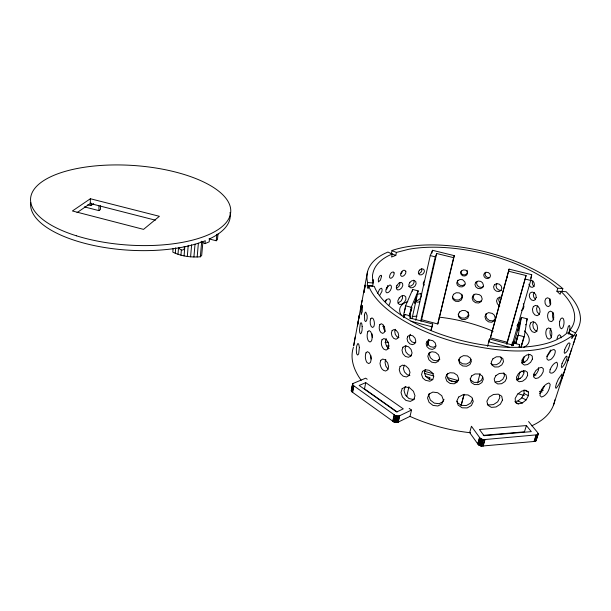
<?xml version="1.0" encoding="UTF-8"?>
<svg xmlns="http://www.w3.org/2000/svg" width="611" height="611" viewBox="0 0 611 611"><rect width="100%" height="100%" fill="white"/><g stroke="black" fill="none" stroke-linecap="round" stroke-linejoin="round"><path stroke-width="0.92" d="M386.015 300.054L385.518 302.483M77.017 212.659L90.252 203.524L90.367 198.743L159.379 216.302L143.547 229.377L72.419 210.971L90.367 198.743M87.778 204.807L90.833 205.586L90.902 202.974M84.341 206.877L98.867 210.612L99.005 205.854M100.555 205.686L100.441 209.481L98.867 210.612M538.619 367.761L538.528 369.999L536.695 373.443L533.846 376.04M536.137 439.699L535.87 440.913L534.312 441.463L481.644 446.083L479.406 445.366L477.871 444.037L469.683 432.611L471.44 426.264L479.688 437.629L481.239 438.95L483.477 439.668L537.741 434.742L538.23 433.795L537.657 432.603L528.584 421.567M362.117 300.314L360.467 309.242L367.501 271.926M173.096 248.471L172.829 252.144C181.307 256.284 190.991 257.514 200.332 256.803L201.683 255.436L202.844 242.636M175.288 253.29L175.701 247.776M178.015 254.306L178.511 247.867M180.955 255.184L181.368 249.975A3.04 2.452 50.5 0 1 179.138 247.944M184.071 255.902L184.812 246.699M187.31 256.444L188.219 245.408M190.601 256.819L191.61 244.858M193.908 257.002L195.024 244.133M367.211 379.263L365.661 378.186L353.586 383.257L352.623 383.998L352.547 384.861L395.416 415.656L397.631 416.152L399.518 415.778L411.516 410.042L409.179 408.423M197.17 256.994L198.384 243.224M352.509 384.327L351.294 390.574L351.63 391.651L393.98 422.048L396.18 422.545L398.059 422.17L410.027 416.374L411.516 410.042M200.332 256.803L201.737 241.215M201.011 241.62L205.013 243.652L205.288 240.719A100.028 40.219 3.7 0 1 92.719 245.255A100.028 40.219 3.7 0 1 30.718 202.516M208.954 238.893L216.218 240.757L216.859 234.288M218.02 233.967L217.47 239.504L216.218 240.757M550.312 349.973L550.106 351.875L547.059 356.625M525.758 324.915L525.796 324.342M521.756 343.94L521.71 344.573L523.673 337.539M523.215 359.589L522.688 362.903L522.695 362.407A5.736 0.55 -70.4 0 1 524.391 356.679M521.046 347.613L524.238 336.737L527.186 318.835L521.404 317.353L513.263 345.605M520.931 347.606L521.236 345.788M519.205 347.193L519.64 344.642L513.553 343.038L512.766 345.773M511.949 345.75L530.73 280.441L531.715 274.698L509.07 269.13L490.412 337.837L507.13 342.236L506.817 343.833M373.092 282.496L373.336 279.746L372.87 280.22M515.875 343.367L518.243 335.172L521.404 317.353M355.19 336.829L353.662 345.918L360.864 306.921M566.71 332.567L568.337 326.411L569.345 325.365C570.865 327.977 569.07 331.353 568.467 334.034M513.553 343.038L513.156 345.207L489.472 338.968L487.555 346.399M506.863 344.413L526.071 275.538L508.596 271.231L490.412 337.837M511.766 345.742L512.446 342.099M556.904 291.226L560.119 294.235L560.997 291.394L566.137 291.722C572.782 298.336 578.999 306.424 580.259 315.986C581.596 324.418 576.486 332.216 571.759 338.402L572.736 335.378L567.229 332.911L562.945 336.317L555.827 340.159A103.496 44.886 13.8 0 1 386.832 303.835L383.616 300.574A103.496 44.886 13.8 0 1 374.818 287.705L374.322 286.383L368.677 285.788L368.105 288.774C366.363 286.284 368.12 283.542 367.303 280.953A109.316 47.437 13.8 0 1 384.731 253.481L387.947 252.045L392.17 254.039L391.575 257.017L395.806 255.39L396.417 252.427L408.698 249.28A103.496 44.886 13.8 0 1 557.438 288.102L562.838 288.636L561.967 291.47L556.904 291.226L557.767 288.4M351.294 390.933L352.723 383.853M351.409 391.292L352.845 383.708M351.501 391.475L352.715 385.22M351.63 391.651L352.845 385.396M392.17 254.039L389.1 255.429A103.496 44.886 13.8 0 0 372.962 272.995C371.496 277.325 373.917 281.717 372.657 285.963L367.119 285.52M352.371 392.323L353.586 386.06M352.608 392.468L353.822 386.205M562.838 288.636C540.659 269.596 512.606 258.797 484.599 251.656A109.316 47.437 13.8 0 0 392.247 250.411L391.208 253.534L395.806 255.39M365.752 382.639L359.161 385.449L396.699 411.967L403.275 408.866L365.752 382.639L364.5 388.856L397.158 411.906M404.337 312.404L404.818 310.273M403.237 316.597L405.567 305.821L412.685 289.469L418.176 290.874L411.99 318.728M404.322 317.254L404.925 314.474L410.714 315.994L410.096 318.774M412.303 291.218L412.685 289.469M409.21 316.574L411.249 307.302L418.176 290.874M392.72 421.262L394.148 414.869M392.934 421.437L394.362 415.045M415.701 320.317L430.243 255.589L432.512 250.304L454.34 255.673L437.782 323.983L421.605 319.729L421.025 321.218M431.878 253.091L432.512 250.304M393.98 422.048L395.416 415.656M394.278 422.17L395.722 415.778M394.584 422.27L396.027 415.877M394.905 422.361L396.348 415.969M395.225 422.438L396.669 416.038M395.546 422.491L396.99 416.099M395.867 422.529L397.31 416.129M396.18 422.545L397.631 416.152M396.493 422.545L397.944 416.152M396.791 422.529L398.242 416.137M397.081 422.491L398.532 416.099M420.788 320.683L435.322 256.849L436.705 253.512L453.606 257.674L454.34 255.673M398.059 422.17L399.518 415.778M398.257 422.048L399.716 415.663M421.605 319.729L436.705 253.512M508.596 271.231L509.07 269.13M406.674 396.631L408.965 386.648M427.356 345.184L428.655 339.655M430.824 330.429L432.68 324.006L409.882 317.995L410.714 315.994M427.708 345.139L429.006 339.624M431.167 330.436L432.68 324.006M489.472 338.968L488.8 341.824L509.689 347.346M437.782 323.983L453.606 257.674M385.778 359.398L385.037 362.491L385.862 366.18L388.008 369.067M429.342 379.385L429.785 377.575L425.424 376.368M351.294 390.574L351.638 389.955M568.199 359.902L567.741 360.849L571.682 349.003L553.581 404.849M573.233 344.413L576.509 334.24L571.461 349.882M386.19 338.578C384.8 341.725 385.64 345.345 387.863 347.873M461.053 405.696L463.948 394.813M461.213 405.192L464.116 394.263M477.581 382.982L480.032 373.588M405.024 309.487L405.452 308.02M477.749 443.823L479.566 437.423M477.871 444.037L479.688 437.629M507.13 342.236L526.071 275.538M478.619 444.839L480.437 438.431M478.864 445.022L480.689 438.614M479.123 445.198L480.949 438.79M479.406 445.366L481.239 438.95M479.704 445.518L481.537 439.103M480.009 445.648L481.842 439.24M480.33 445.77L482.163 439.362M480.658 445.877L482.491 439.462M480.987 445.961L482.82 439.553M481.315 446.03L483.148 439.622M481.644 446.083L483.477 439.668M530.669 278.341L531.715 274.698M482.881 446.091L484.722 439.683M483.156 446.045L485.004 439.637M519.113 346.46L519.64 344.642M526.415 321.485L527.186 318.835M517.639 379.882L520.03 371.832M425.355 369.609L424.401 372.794L425.722 376.338L428.853 378.881L432.657 379.431M565.374 368.181L562.044 378.209M405.979 345.643L405.055 348.621L405.979 352.135L408.453 354.823L411.562 355.648M526.399 425.569L531.318 431.626L484.011 435.704L479.444 429.495L526.399 425.569L524.452 431.824L483.263 435.368M534.014 441.47L536.038 435.162M560.997 291.394L563.655 294.12A103.496 44.886 13.8 0 1 573.347 309.487L574.172 312.519A103.496 44.886 13.8 0 1 570.506 329.375L568.925 333.11L574.172 335.844M534.312 441.463L536.328 435.162M535.335 441.257L537.359 434.948M535.534 441.157L537.558 434.856M535.717 441.043L538.154 433.405M535.87 440.913L538.23 433.795M536.091 440.615L538.222 433.978M395.432 329.291L394.737 331.429L395.302 334.4L397.028 336.791L398.975 337.578M429.289 379.072L429.785 377.575M533.708 321.951L532.784 324.762L533.426 328.054L535.351 330.604L536.97 331.177M550.878 328.328C549.358 331.254 549.824 334.683 551.565 337.387M556.995 338.754L557.988 335.836L559.393 334.683L560.638 335.752L560.99 337.936M518.525 322.7L517.57 325.472L516.906 325.831M537.52 305.935L536.565 308.608L537.107 311.77L539.276 314.337M447.779 373.283L446.908 375.696L448.191 379.133L451.468 381.417L455.478 381.715L458.724 379.866M532.929 280.9L532.28 282.717L532.731 284.818L534.106 286.406M377.651 293.326L379.546 289.347L381.325 288.201L382.096 289.14L381.974 291.271L379.546 295.701M429.701 393.431L428.838 395.76L430.358 400.075L434.268 403.13L439.141 403.711L443.082 401.648L443.976 399.304M486.562 313.405L485.814 315.444L486.776 318.377L489.319 320.447L492.481 320.874L495.055 319.492M499.638 297.252L498.675 299.864L499.554 302.766M553.276 312.626C552.092 314.886 552.375 317.758 553.765 319.881M410.287 334.286L409.37 336.737L410.05 339.701L412.142 342L414.816 342.794L415.801 342.336M430.144 352.035L429.281 354.304L430.335 357.725L433.214 360.215L436.842 360.803L439.828 359.291M506.656 278.471L507.344 276.684M474.167 294.143L473.143 296.732L474.029 299.489L476.488 301.376L479.566 301.697L481.468 300.665M550.167 299.023L549.572 300.505L549.824 303.209L550.679 304.668M534.167 292.341L533.281 294.54L533.77 297.152L535.351 299.222M496.88 283.634L495.995 285.795L496.69 288.224L498.706 290.004L501.234 290.477M477.16 281.671L476.549 283.107L477.267 285.452L479.33 287.094L481.957 287.407L483.408 286.674M485.737 272.239L484.989 274.003L485.524 275.935L487.143 277.302L489.228 277.585M403.596 317.583L404.925 314.474M386.694 289.186L387.741 286.78L387.718 285.375M458.051 280.105L457.41 281.549L458.097 283.802L460.136 285.306L462.771 285.474L464.979 284.275M482.843 377.094L481.415 380.348L478.062 382.379L474.044 382.371L470.89 380.325L470.233 378.346M472.517 399.113L470.691 403.1L466.468 405.483L461.458 405.36L457.524 402.733L457.028 401.213M424.301 280.907L423.263 283.153L423.728 285.284M388.825 305.401C389.871 303.484 391.582 300.215 388.993 298.771L386.908 299.359L384.899 301.567M471.081 359.237L469.645 362.331L466.376 364.095L462.504 363.797L459.518 361.605L458.777 359.138M544.248 386.358L542.087 390.704L539.704 393.499M401.175 273.743L402.183 271.857M514.928 401.633L517.945 400.976L521.809 397.837L524.078 393.614L524.017 389.971L528.37 391.987L528.416 395.645L526.124 399.884L525.07 400.785L522.252 403.046L518.204 403.917L515.325 402.519M572.736 335.378C540.101 359.421 494.108 350.508 457.509 342.641A109.316 47.437 13.8 0 1 369.281 287.43L368.677 285.788M396.906 288.109L398.846 286.452L399.93 284.13L399.808 282.725M417.672 294.235L421.262 293.456M90.833 205.586L93.674 203.616M419.07 273.568L420.834 272.414L421.834 270.597L421.674 268.809M404.467 365.034L403.344 368.364L404.52 372.007L407.277 374.749L409.897 375.353M521.366 310.304L523.008 309.418L523.948 306.768L523.283 303.667M405.75 386.48L405.169 386.786L404.024 390.62L405.429 395.111L408.919 398.525L413.288 399.502L414.594 398.83M435.849 346.139L433.291 347.292L430.274 346.643L427.937 344.459L427.173 341.557M205.013 243.652L209.199 241.819L209.474 238.901A100.028 40.219 3.7 0 0 230.019 212.452M516.692 379.568L518.869 379.21L522.069 376.788L523.871 373.405L523.658 370.373M398.273 302.926L401.175 300.902L402.565 298.145L402.374 295.625M521.695 362.804L523.963 362.483L527.026 360.215L528.782 356.977L528.614 354.029M408.721 286.307L410.959 286.04L413.028 284.505L414.105 282.251L413.762 280.121M415.533 300.727L417.405 300.566L419.971 298.779L421.323 296.121L420.536 293.311M419.749 301.926L416.931 302.17L416.045 301.544M495.666 381.791L499.462 381.516L502.815 379.294L504.472 375.986L503.792 372.855M367.685 282.542L373.237 282.992M501.578 297.32L499.928 297.045L497.484 298.367L496.522 300.986L497.4 303.904L499.783 306.012M430.243 255.589L435.322 256.849M525.414 279.128L530.73 280.441M90.252 203.524L155.393 220.181M530.799 280.518L532.593 280.984L533.983 282.58L534.426 284.703L533.77 286.528L532.265 287.361L530.478 286.88L528.866 284.207M405.567 305.821L411.249 307.302M518.243 335.172L524.238 336.737M411.02 321.271L431.694 326.732M522.978 361.849L524.803 362.338M382.562 326.144L384.403 326.633M521.412 371.228L524.139 371.962M534.129 374.658L535.946 375.146M387.374 347.972L389.192 348.461M541.422 389.902L543.232 390.391M539.376 391.33L542.11 392.071M517.991 393.721L524.322 395.462M424.477 371.297L433.65 373.825M447.405 377.613L457.494 380.393M424.668 373.481L433.718 375.979M449.108 380.225L456.356 382.219M391.804 250.579L396.417 252.427M524.078 393.614L528.416 395.645M521.809 397.837L526.124 399.884M517.945 400.976L522.252 403.046M569.887 330.1L575.15 332.835M385.373 331.498L383.731 328.863L383.364 325.884M487.28 404.085L488.693 404.963L493.444 404.597L497.675 401.839L499.79 397.753L499.37 395.5M518.204 403.917L515.424 402.107L515.188 398.387L517.609 394.164L521.756 391.086L525.85 390.238L528.37 391.987M490.671 363.362L492.741 364.782L496.483 364.706L499.783 362.682L501.44 359.535L500.967 357.221M423.247 284.176L424.401 284.978M458.258 314.092L458.93 316.17L461.496 317.957L464.757 318.148L467.476 316.605L468.606 313.909L467.934 311.793M452.522 296.427L453.049 298.191L455.447 299.902L458.54 300.039L461.152 298.542L462.298 295.968L461.771 294.166M460.74 271.59L461.198 273.453L462.771 274.698L464.864 274.866L466.674 273.896L467.522 272.139L467.064 270.261M370.808 355.381L371.144 359.054M372.107 333.843L372.29 337.371M412.746 316.422A98.921 49.919 14.9 0 1 416.946 316.231M438.996 317.14A98.921 49.919 14.9 0 1 493.146 331.299M513.286 341.534A98.921 49.919 14.9 0 1 514.775 342.443M554.834 399.869A104.183 53.042 15 0 1 531.715 425.806M470.554 432.741A104.183 53.042 15 0 1 409.782 416.305M361.2 380.294A104.183 53.042 15 0 1 353.425 347.285M518.052 378.629A6.4 3.139 17.2 0 1 520.549 378.469M388.359 348.537A6.018 3.032 12.3 0 1 387.427 348.346M384.991 342.389A6.018 3.032 12.3 0 1 388.459 342.374M386.358 345.734A7.767 3.949 12.4 0 1 388.733 346.124M184.163 246.5A3.04 2.574 40.1 0 1 183.949 249.196A3.04 2.574 40.1 0 1 181.368 249.975M410.645 355.93A3.987 3.368 21.3 0 1 411.508 354.976M401.633 315.719A31.1 14.465 13 0 1 407.797 301.536M524.459 330.918A31.948 14.656 15.3 0 1 523.764 347.361M405.803 271.192L405.796 272.98C405.101 274.706 403.657 276.539 401.595 276.355L400.656 275.378L400.686 273.591L401.671 271.681L403.229 270.375L404.276 270.238L405.803 271.192M359.375 347.415L358.657 353.96L357.649 355.052L356.687 353.906C356.213 350.462 355.823 346.315 357.962 343.382L358.802 344.482L359.375 347.415M362.163 326.457L362.102 329.94L361.483 332.751L360.536 333.827L359.803 332.743L359.482 329.955L360.314 323.708L361.055 322.616L361.765 323.662L362.163 326.457M533.838 374.131L533.785 377.147L535.603 378.56L538.49 377.819L541.354 375.207L543.21 371.748L543.347 368.746L541.705 367.356L538.803 368.089L535.755 370.663L533.838 374.131M364.393 315.276L364.744 320.599L365.615 321.569L366.554 320.722L367.135 318.377L367.119 315.436L365.76 312.084L364.943 312.947L364.393 315.276M409.836 314.825L411.829 307.715L409.836 314.825M362.407 306.378L362.208 311.579L361.147 314.703L360.925 311.442L362.186 305.469L362.407 306.378M414.724 303.109L416.664 296.198L414.724 303.109M559.623 321.653L559.47 325.014L560.218 327.733L561.425 328.787L562.8 327.748C564.113 324.991 564.465 321.798 563.487 318.873L562.158 317.857L560.646 318.919L559.623 321.653M547.105 356.022L546.914 358.924L548.342 360.261L550.778 359.52C553.406 357.374 555.376 354.273 555.315 350.79L554.047 349.477L551.603 350.202L548.93 352.7L547.105 356.022M394.103 272.873L393.98 274.667L393.018 276.623L391.575 277.997L390.261 278.28L389.558 277.356C389.513 275.141 390.735 271.979 393.324 271.918L394.103 272.873M520.037 322.883L518.067 330.291L520.037 322.883M517.8 335.416L515.776 343.015L517.8 335.416M364.263 290.103L364.148 292.417L365.248 285.054L364.263 290.103M540.338 392.01L539.979 395.63L541.583 397.074C546.898 395.516 549.64 389.444 550.19 384.35L548.884 382.929C544.661 384.22 542.117 388.206 540.338 392.01M359.138 316.376L357.473 325.877L359.352 315.055L359.138 316.376M381.554 276.172L380.477 280.059L378.438 281.954L378.339 279.242L379.118 277.165L380.157 275.637L381.119 275.271L381.554 276.172M550.152 369.426L549.709 372.412C553.291 376.162 559.684 365.279 556.736 362.201C553.398 363.178 551.573 366.508 550.152 369.426M564.747 349.431L564.159 352.257L564.709 353.41C568.169 351.546 569.062 347.033 570.055 343.558C568.635 340.403 565.549 347.72 564.747 349.431M365.974 352.86C364.874 356.037 365.21 359.604 366.928 362.499L368.815 363.598L370.457 362.415C371.679 359.207 371.007 355.587 369.204 352.723L367.425 351.653L365.974 352.86M367.791 331.735C366.829 334.752 366.829 338.166 368.433 340.984L370.006 342.053L371.496 340.93C372.641 337.883 372.175 334.469 370.64 331.643L369.067 330.604L367.791 331.735M380.745 360.345L380.011 363.446C380.393 366.684 381.86 370.717 385.656 371.022L387.825 369.708L388.588 366.592L387.634 362.873L385.342 359.994L382.761 359.024L380.745 360.345M562.059 363.553L561.326 366.524L561.761 367.692C567.795 362.43 569.582 347.124 562.059 363.553M370.793 318.736L370.19 321.111L370.304 324.082L371.236 326.511L372.565 327.481L373.817 326.61C374.856 324.082 374.444 321.21 373.26 318.812L371.931 317.857L370.793 318.736M556.43 383.54L555.521 387.114L556.025 388.367C559.485 384.556 561.883 378.919 562.089 373.817L558.408 379.026L556.43 383.54M400.052 366.592L399.243 369.747L399.892 371.9L400.388 373.413L403.153 376.17L406.483 376.964L409.149 375.49L409.996 372.32L408.69 368.67L405.826 365.928L402.534 365.134L400.052 366.592M381.99 339.769C380.63 342.908 381.417 346.582 383.7 349.08L386.099 350.08L388.13 348.858L388.94 345.902L388.176 342.343L386.236 339.533L383.845 338.563L381.99 339.769M379.813 324.64C378.553 327.58 379.087 332.415 382.646 333.415L384.243 332.506L384.961 330.093L384.518 327.091L383.082 324.67L381.302 323.738L379.813 324.64M402.16 388.627L401.015 392.476L401.427 393.866L402.435 396.982L405.933 400.419L410.302 401.412L413.777 399.64L414.991 395.76L413.441 391.284L409.752 387.916L405.483 386.885L402.16 388.627M422.507 371.351L421.552 374.551L422.881 378.117L425.447 380.256L429.816 381.241L432.787 379.607L433.764 376.429L432.382 372.847L429.143 370.319L425.386 369.739L422.507 371.351M402.924 347.224L402 350.218L402.924 353.746L403.726 354.64L405.421 356.442L408.545 357.275L411.111 355.923L412.074 352.906L411.035 349.4L408.476 346.72L405.353 345.895L402.924 347.224M392.147 330.513L391.353 332.957L391.934 335.935L393.667 338.341L395.951 339.22L397.914 338.242L398.731 335.798L398.097 332.812L396.264 330.436L394.019 329.55L392.147 330.513M530.592 322.99L529.668 325.808L530.31 329.115L532.204 331.689L534.633 332.552L536.664 331.361L537.596 328.527L537.084 325.144L535.213 322.547L533.434 321.936L532.739 321.722L530.592 322.99M546.708 329.115C545.18 332.048 545.707 335.454 547.341 338.204L549.174 339.22L550.839 338.082C552.207 335.164 552.222 331.628 550.435 328.878L548.533 327.916L546.708 329.115M533.38 306.562L532.433 309.242L532.975 312.412L534.808 314.871L537.13 315.711L539.139 314.581L540.093 311.893L539.635 308.685L537.917 306.187L535.473 305.393L533.38 306.562M446.763 374.49L445.602 377.713L446.893 381.172L447.611 381.692L450.185 383.487L454.21 383.792L457.463 381.951L458.662 378.713L457.326 375.322L453.996 373.015L449.948 372.718L446.763 374.49M553.711 318.003L552.726 320.722L551.313 321.638L549.152 320.844C547.441 318.308 546.998 314.971 548.548 312.252L550.45 311.136L552.352 312.061L553.627 314.688L553.711 318.003M428.96 394.087L427.524 397.99L428.097 399.655L429.059 402.321L432.993 405.399L437.888 405.987L441.845 403.932L443.342 399.999L441.768 395.722L437.728 392.728L432.848 392.079L428.96 394.087M485.951 314.054L484.943 316.781L485.905 319.736L488.464 321.821L491.634 322.264L494.223 320.882L495.246 318.155L494.307 315.139L492.237 313.397L488.556 312.611L485.951 314.054M407.644 336.974L407.041 338.593L407.758 341.549L409.859 343.863L412.54 344.665L414.838 343.596L415.801 341.114L415.037 338.173L412.891 335.867L410.195 335.088L407.957 336.134L407.644 336.974M428.953 353.204L427.807 356.244L428.869 359.68L430.106 360.78L431.763 362.178L435.414 362.781L438.415 361.254L439.607 358.199L438.507 354.8L435.559 352.318L431.893 351.73L428.953 353.204M536.221 297.496L534.923 299.909L533.51 300.604L531.379 299.879L529.775 297.817L529.271 295.189L530.149 292.99L532.089 292.058L534.22 292.761L535.816 294.838L536.221 297.496M550.687 303.522L549.808 305.744L548.22 306.6L546.448 305.775L545.165 303.591L544.92 300.872L545.799 298.657L547.479 297.778L549.32 298.58L550.519 300.78L550.687 303.522M473.189 295.419L472.15 298.031L473.051 300.795L475.518 302.689L478.619 303.01L481.163 301.628L482.209 299.039L481.346 296.22L479.452 294.716L475.755 293.99L473.189 295.419M494.444 284.726L493.558 286.895L494.261 289.339L496.285 291.119L498.843 291.584L500.944 290.553L501.837 288.384L501.173 285.917L499.958 284.787L499.179 284.1L496.59 283.657L494.444 284.726M459.411 312.068L458.288 314.787L459.189 317.575L461.771 319.377L465.047 319.568L467.782 318.026L468.927 315.322L468.018 312.481L465.422 310.617L462.13 310.464L459.411 312.068M386.9 287.346L385.885 289.797L385.885 291.898L386.9 292.852L388.573 292.318L390.307 290.523L391.361 288.109L391.338 285.994L390.238 284.986L389.528 285.184L386.9 287.346M475.87 282.221L474.946 284.39L475.686 286.727L477.764 288.377L480.406 288.69L482.591 287.575L483.515 285.413L482.545 282.801L480.742 281.373L478.092 281.06L475.87 282.221M484.454 273.193L483.698 274.965L484.256 276.898L485.875 278.265L487.968 278.547L489.732 277.631L490.496 275.867L489.953 273.919L488.326 272.537L486.226 272.262L484.454 273.193M453.522 294.319L452.4 296.931L453.186 299.581L455.6 301.299L458.708 301.437L461.343 299.94L462.489 297.351L461.702 294.67L459.281 292.883L456.15 292.753L453.522 294.319M396.967 285.368L396.318 286.857L396.463 288.95L397.792 289.988L399.762 289.576L401.694 287.896L402.779 285.566L402.596 283.451L401.228 282.374L399.25 282.771L396.967 285.368M427.188 341.19L426.104 343.68L426.486 345.131L426.883 346.582L429.235 348.766L432.275 349.423L434.856 348.247L435.971 345.734L435.177 342.863L432.794 340.678L429.739 340.037L427.188 341.19M471.616 375.941L470.195 379.202L470.783 380.981L471.295 382.509L474.472 384.571L478.52 384.594L481.896 382.555L483.339 379.278L482.27 376.017L479.1 373.993L475.022 373.947L471.616 375.941M457.662 280.785L456.7 282.962L457.387 285.215L459.449 286.719L462.099 286.887L464.322 285.665L465.292 283.504L464.841 281.954L462.565 279.685L459.907 279.517L457.662 280.785M409.897 282.305L408.843 284.611L409.149 286.712L410.729 287.842L412.975 287.575L415.029 286.009L416.122 283.741L415.778 281.602L414.189 280.449L411.929 280.709L409.897 282.305M458.632 397.081L456.822 401.045L458.166 405.154L462.115 407.804L467.171 407.927L471.417 405.528L473.258 401.534L471.967 397.494L468.026 394.927L462.917 394.744L458.632 397.081M460.175 357.366L458.746 360.459L459.739 363.766L462.748 365.966L466.636 366.264L469.935 364.492L471.379 361.384L470.417 358.138L467.392 355.946L463.474 355.655L460.175 357.366M461.58 270.925L460.74 272.697L461.198 274.56L462.779 275.821L464.887 275.989L466.705 275.003L467.552 273.247L467.102 271.36L465.513 270.1L463.405 269.932L461.58 270.925M399.197 297.954L397.837 300.757L397.998 303.27L399.602 304.538L402.076 304.095L404.52 302.132L405.918 299.359L405.735 296.831L404.039 295.51L401.549 295.938L399.197 297.954M495.888 375.65L494.207 378.973L494.948 382.15L497.805 383.968L501.631 383.7L505.007 381.463L506.679 378.14L506.007 374.986L503.235 373.222L499.34 373.458L495.888 375.65M502.479 400.098L500.34 404.199L496.079 406.972L492.634 407.27L491.305 407.354L487.761 405.146L486.891 401.259L489.075 397.188L493.467 394.477L498.324 394.141L501.746 396.279L502.479 400.098M492.94 358.802L491.267 361.964L491.947 365.095L494.719 366.997L498.484 366.921L501.807 364.889L503.479 361.72L502.853 358.611L500.149 356.763L496.338 356.809L492.94 358.802M527.637 375.375L525.811 378.774L522.588 381.211L519.205 381.76L516.83 380.157L516.516 377.071L518.395 373.68L521.756 371.282L525.193 370.755L527.423 372.32L527.637 375.375M419.375 270.177L418.382 272.017L418.527 273.804L419.749 274.858L421.575 274.774L423.347 273.613L424.355 271.796L424.202 269.993L422.942 268.916L421.116 268.993L419.375 270.177M532.425 359.039L530.638 362.285L527.545 364.568L524.322 365.027L522.084 363.408L521.825 360.414L523.65 357.168L526.873 354.93L530.134 354.502L532.242 356.068L532.425 359.039M76.344 235.785A100.296 39.875 3.8 0 0 230.653 212.758A100.296 39.875 3.8 0 0 84.982 167.162A100.296 39.875 3.8 0 0 76.344 235.785"/></g></svg>
